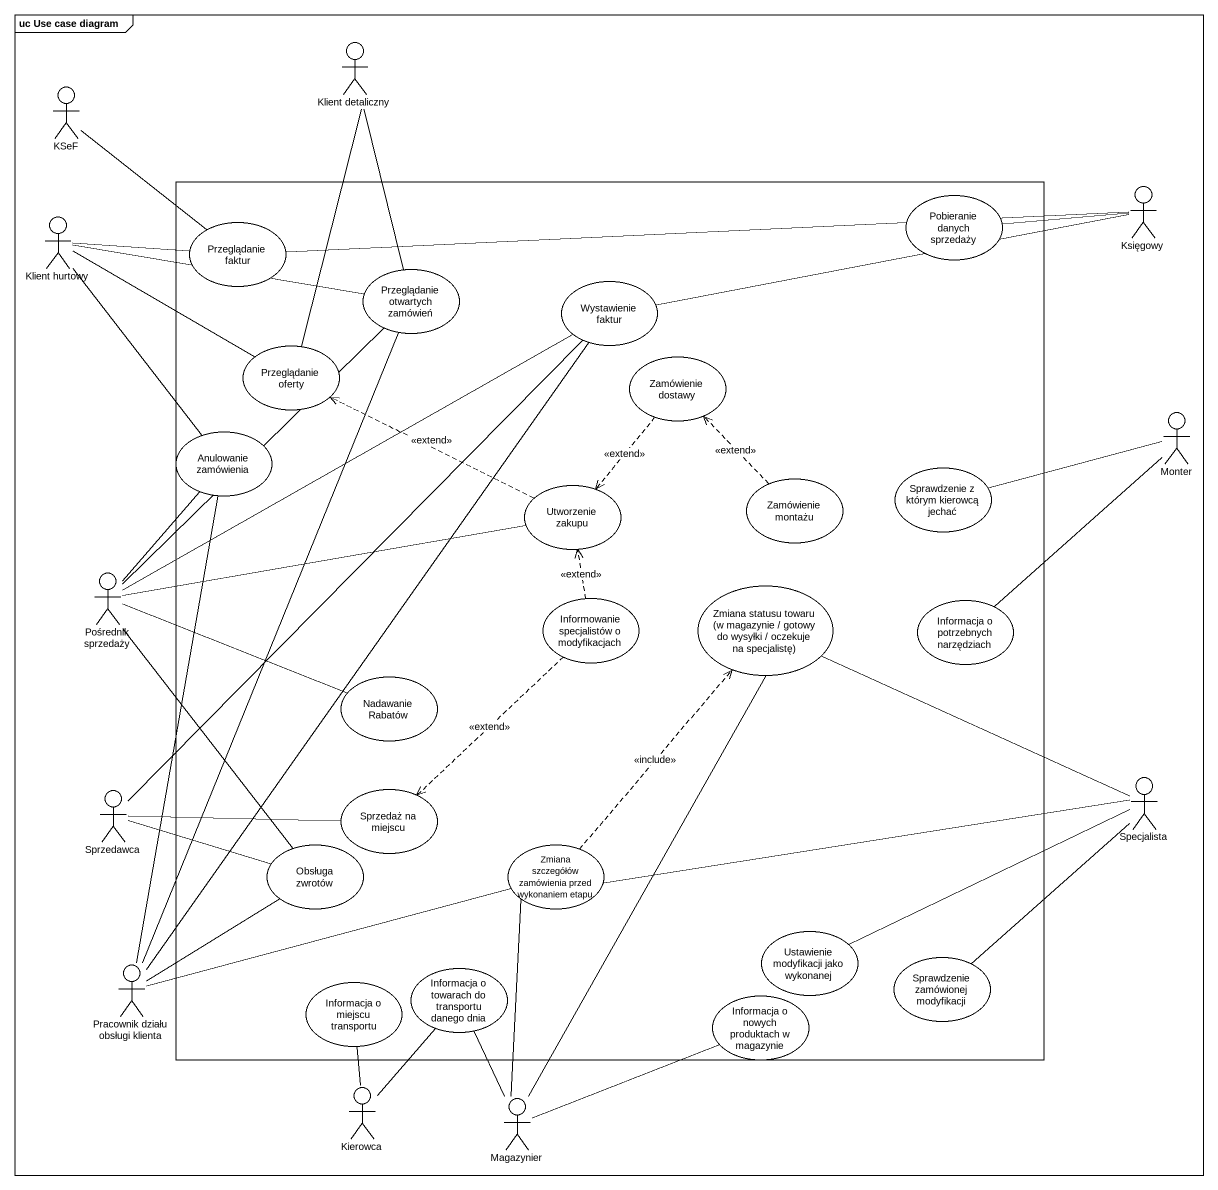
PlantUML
@startuml
mainframe uc Use case diagram
actor "Klient detaliczny" as Klient_detaliczny
actor KSeF
rectangle " " as rectangle1 {
  usecase "Przeglądanie faktur" as Przeglądanie_faktur
  usecase "Pobieranie danych sprzedaży" as Pobieranie_danych_sprzedaży
  usecase "Przeglądanie otwartych zamówień" as Przeglądanie_otwartych
  usecase "Wystawienie faktur" as Wystawienie_faktur
  usecase "Przeglądanie oferty" as Przeglądanie_oferty
  usecase "Zamówienie dostawy" as Zamówienie_dostawy
  usecase "Anulowanie zamówienia" as Anulowanie_zamówienia
  usecase "Sprawdzenie z którym kierowcą jechać" as Sprawdzenie_z_którym
  usecase "Utworzenie zakupu" as Utworzenie_zakupu
  usecase "Zamówienie montażu" as Zamówienie_montażu
  usecase "Informowanie specjalistów o modyfikacjach" as Informowanie_specjalistów_o
  usecase "Zmiana statusu towaru (w magazynie / gotowy do wysyłki / oczekuje na specjalistę)" as Zmiana_statusu_towaru_w
  usecase "Informacja o potrzebnych narzędziach" as Informacja_o_potrzebnych
  usecase "Nadawanie Rabatów" as Nadawanie_Rabatów
  usecase "Sprzedaż na miejscu" as Sprzedaż_na_miejscu
  usecase "Obsługa zwrotów" as Obsługa_zwrotów
  usecase "Zmiana szczegółów zamówienia przed wykonaniem etapu" as Zmiana_szczegółów
  usecase "Ustawienie modyfikacji jako wykonanej" as Ustawienie_modyfikacji_jako
  usecase "Informacja o towarach do transportu danego dnia" as Informacja_o_towarach_do
  usecase "Sprawdzenie zamówionej modyfikacji" as Sprawdzenie_zamówionej
  usecase "Informacja o miejscu transportu" as Informacja_o_miejscu
  usecase "Informacja o nowych produktach w magazynie" as Informacja_o_nowych
}
actor Księgowy
actor "Klient hurtowy" as Klient_hurtowy
actor Monter
actor "Pośrednik sprzedaży" as Pośrednik_sprzedaży
actor Sprzedawca
actor Specjalista
actor "Pracownik działu obsługi klienta" as Pracownik_działu_obsługi
actor Kierowca
actor Magazynier
Klient_detaliczny -- Przeglądanie_otwartych
Klient_detaliczny -- Przeglądanie_oferty
Księgowy -left- Przeglądanie_faktur
Klient_hurtowy -right- Przeglądanie_otwartych
Klient_hurtowy -right- Przeglądanie_oferty
Klient_hurtowy -- Anulowanie_zamówienia
Przeglądanie_faktur -up- KSeF
Przeglądanie_faktur -left- Klient_hurtowy
Pobieranie_danych_sprzedaży -right- Księgowy
Wystawienie_faktur -right- Księgowy
Zamówienie_dostawy ..> Utworzenie_zakupu : <<extend>>
Monter -- Informacja_o_potrzebnych
Sprawdzenie_z_którym -right- Monter
Utworzenie_zakupu .left.> Przeglądanie_oferty : <<extend>>
Zamówienie_montażu .up.> Zamówienie_dostawy : <<extend>>
Pośrednik_sprzedaży -up- Przeglądanie_otwartych
Pośrednik_sprzedaży -right- Wystawienie_faktur
Pośrednik_sprzedaży -up- Anulowanie_zamówienia
Pośrednik_sprzedaży -right- Utworzenie_zakupu
Pośrednik_sprzedaży -right- Nadawanie_Rabatów
Pośrednik_sprzedaży -- Obsługa_zwrotów
Informowanie_specjalistów_o .up.> Utworzenie_zakupu : <<extend>>
Informowanie_specjalistów_o ..> Sprzedaż_na_miejscu : <<extend>>
Zmiana_statusu_towaru_w -- Magazynier
Sprzedawca -up- Wystawienie_faktur
Sprzedawca -right- Sprzedaż_na_miejscu
Sprzedawca -right- Obsługa_zwrotów
Specjalista -left- Zmiana_statusu_towaru_w
Specjalista -left- Ustawienie_modyfikacji_jako
Zmiana_szczegółów .up.> Zmiana_statusu_towaru_w : <<include>>
Zmiana_szczegółów -right- Specjalista
Zmiana_szczegółów -left- Pracownik_działu_obsługi
Zmiana_szczegółów -- Magazynier
Pracownik_działu_obsługi -up- Przeglądanie_otwartych
Pracownik_działu_obsługi -up- Wystawienie_faktur
Pracownik_działu_obsługi -up- Anulowanie_zamówienia
Pracownik_działu_obsługi -up- Obsługa_zwrotów
Informacja_o_towarach_do -- Kierowca
Informacja_o_towarach_do -- Magazynier
Sprawdzenie_zamówionej -up- Specjalista
Informacja_o_miejscu -- Kierowca
Magazynier -right- Informacja_o_nowych
@enduml
